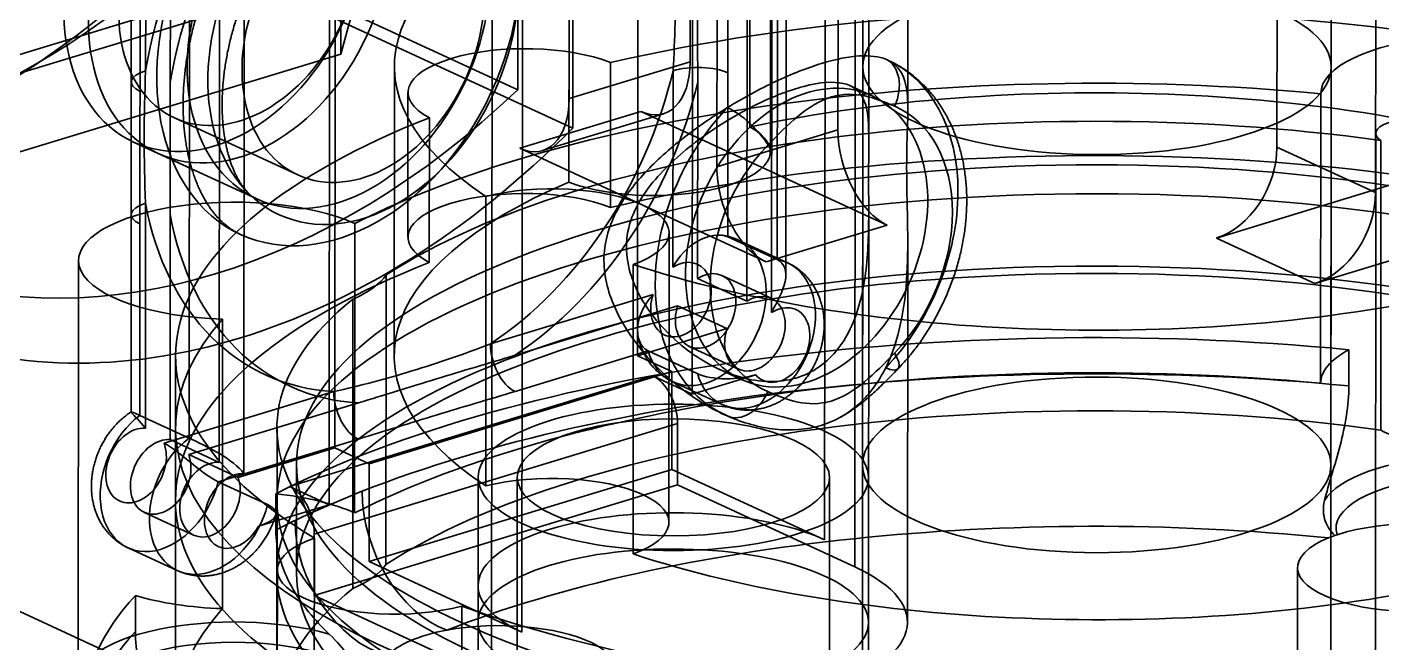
# Model space of a CAD drawing. Header units: millimetres. Extents: x 13 to 1054, y -1204 to 736.
# Drawn here: x 553.2 to 640, y -69 to -29.6 of the extents above; entities that cross this region are included whole.
import ezdxf

# ---------------------------------------------------------------- set-up
doc = ezdxf.new("R2010")
doc.units = ezdxf.units.MM
doc.layers.add('1', color=7, linetype='Continuous', true_color=0xffffff)

msp = doc.modelspace()

# ---------------------------------------------------------------- linework, layer by layer
at = {"layer": '1', "color": 250, "linetype": 'Continuous', "lineweight": 35}
for p, q in [((606.893, 197.365), (606.691, -80.751)), ((636.691, -80.773), (636.893, 197.343))]:
    msp.add_line(p, q, dxfattribs=at)
at = {"layer": '1', "color": 151, "linetype": 'Continuous', "lineweight": 35}
for p, q in [((716.627, 17.412), (415.712, -74.234)), ((633.615, -6.661), (544.427, -33.824)), ((634.444, -104.67), (509.451, -47.018))]:
    msp.add_line(p, q, dxfattribs=at)
at = {"layer": '1', "color": 63, "linetype": 'Continuous', "lineweight": 35}
for p, q in [((588.17, -3.572), (588.147, -36.019)), ((584.631, -33.564), (584.652, -5.752)), ((564.115, -24.101), (584.631, -33.564)), ((562.896, -24.372), (588.147, -36.019)), ((560.017, -36.914), (561.595, -37.642))]:
    msp.add_line(p, q, dxfattribs=at)
at = {"layer": '1', "color": 23, "linetype": 'Continuous', "lineweight": 35}
for p, q in [((606.262, -6.173), (606.22, -64.114)), ((595.808, -53.051), (595.841, -8.322)), ((604.321, -9.082), (604.283, -62.387)), ((599.328, -9.858), (599.301, -47.109)), ((607.109, -36.846), (607.129, -9.725)), ((609.61, -34.879), (609.629, -9.727)), ((592.293, -50.596), (592.322, -10.502)), ((600.879, -47.837), (600.906, -10.586)), ((601.266, -11.347), (601.242, -44.439)), ((601.802, -45.404), (601.827, -11.567)), ((582.995, -13.259), (582.953, -71.2)), ((572.574, -15.408), (572.542, -60.137)), ((584.932, -14.987), (584.894, -68.292)), ((572.933, -16.407), (572.904, -56.501)), ((560.796, -32.347), (560.807, -17.937)), ((562.374, -33.075), (562.385, -18.665)), ((559.884, -20.424), (559.874, -33.073)), ((565.514, -57.427), (565.541, -20.121)), ((560.444, -21.398), (560.435, -33.665)), ((567.119, -20.848), (567.092, -58.155)), ((563.577, -55.875), (563.601, -22.854)), ((608.365, -31.682), (608.3, -31.652)), ((594.576, -32.342), (594.567, -44.925)), ((598.085, -42.983), (598.093, -32.48)), ((596.154, -33.07), (596.145, -45.653)), ((607.318, -33.953), (605.914, -33.305)), ((562.642, -35.372), (570.534, -39.011)), ((561.595, -37.642), (567.908, -40.553)), ((559.868, -41.559), (559.859, -54.208)), ((560.78, -55.243), (560.79, -40.833)), ((562.358, -55.971), (562.368, -41.561)), ((607.086, -67.666), (607.106, -41.382)), ((560.429, -42.151), (560.42, -54.419)), ((598.085, -42.983), (601.242, -44.439)), ((601.911, -44.644), (598.755, -43.188)), ((609.586, -67.668), (609.604, -43.355)), ((596.145, -45.653), (599.301, -47.109)), ((600.864, -46.914), (597.708, -45.459)), ((593.29, -46.666), (582.881, -49.836)), ((594.868, -47.394), (584.46, -50.564)), ((594.868, -47.394), (598.024, -48.85)), ((598.024, -48.85), (592.293, -50.596)), ((584.458, -52.882), (592.973, -50.288)), ((592.973, -50.288), (596.129, -51.744)), ((595.614, -49.999), (598.77, -51.455)), ((594.502, -51.615), (592.293, -50.596)), ((593.283, -51.886), (570.016, -58.972)), ((575.113, -57.52), (594.502, -51.615)), ((593.283, -51.886), (595.808, -53.051)), ((594.502, -51.615), (594.498, -57.874)), ((599.873, -51.813), (595.808, -53.051)), ((597.537, -51.466), (598.941, -52.114)), ((572.846, -52.892), (561.977, -56.203)), ((594.567, -52.269), (597.723, -53.725)), ((574.424, -53.62), (563.555, -56.931)), ((560.42, -54.419), (563.577, -55.875)), ((597.83, -54.354), (597.894, -54.384)), ((571.593, -62.017), (594.86, -54.931)), ((594.86, -54.931), (594.857, -58.873)), ((562.358, -55.971), (565.514, -57.427)), ((565.447, -58.672), (574.423, -55.938)), ((563.555, -56.931), (566.711, -58.387)), ((572.904, -56.501), (566.711, -58.387)), ((572.904, -56.501), (575.113, -57.52)), ((575.113, -57.52), (575.109, -63.779)), ((594.498, -57.874), (575.109, -63.779)), ((604.283, -62.387), (594.498, -57.874)), ((565.447, -58.672), (568.603, -60.128)), ((572.542, -60.137), (570.016, -58.972)), ((594.857, -58.873), (571.59, -65.959)), ((606.22, -64.114), (594.857, -58.873)), ((560.714, -60.628), (563.87, -62.084)), ((572.542, -60.137), (568.016, -61.515)), ((571.593, -62.017), (571.59, -65.959)), ((559.667, -62.898), (562.823, -64.354)), ((575.109, -63.779), (584.894, -68.292)), ((582.088, -65.331), (582.086, -67.648)), ((571.59, -65.959), (582.953, -71.2))]:
    msp.add_line(p, q, dxfattribs=at)
at = {"layer": '1', "color": 8, "linetype": 'Continuous', "lineweight": 35}
for p, q in [((573.289, -31.283), (573.299, -17.377)), ((576.251, -20.471), (573.289, -31.283)), ((573.289, -31.283), (550.799, -38.13))]:
    msp.add_line(p, q, dxfattribs=at)
at = {"layer": '1', "color": 252, "linetype": 'Continuous', "lineweight": 35}
for p, q in [((595.677, -17.862), (595.667, -31.768)), ((599.496, -35.947), (599.509, -17.406)), ((600.805, -37.536), (600.818, -18.995)), ((587.922, -20.224), (587.911, -34.13)), ((587.917, -20.936), (587.903, -39.477)), ((605.146, -22.23), (605.136, -36.136)), ((633.263, -23.336), (633.253, -37.241)), ((597.391, -24.592), (597.381, -38.498)), ((639.576, -26.247), (639.566, -40.153)), ((576.726, -32.059), (576.713, -50.6)), ((595.667, -31.768), (587.911, -34.13)), ((590.563, -41.096), (590.57, -31.825)), ((606.726, -32.081), (606.707, -57.575)), ((636.707, -57.597), (636.726, -32.103)), ((577.598, -33.739), (577.592, -43.01)), ((636.058, -33.82), (636.044, -52.362)), ((578.965, -35.36), (578.958, -44.63)), ((584.752, -37.31), (592.507, -34.948)), ((586.212, -37.457), (593.967, -35.095)), ((608.289, -42.227), (592.507, -34.948)), ((597.381, -38.498), (605.136, -36.136)), ((639.594, -36.358), (639.567, -73.44)), ((584.752, -37.31), (592.643, -40.949)), ((648.76, -37.153), (629.372, -43.058)), ((633.253, -37.241), (639.566, -40.153)), ((639.913, -36.817), (639.9, -55.358)), ((582.579, -58.938), (582.593, -40.397)), ((592.643, -40.949), (600.534, -44.589)), ((574.182, -60.665), (574.196, -42.124)), ((608.289, -42.227), (600.534, -44.589)), ((594.313, -61.267), (594.326, -42.726)), ((635.684, -45.969), (629.372, -43.058)), ((635.684, -45.969), (645.399, -43.011)), ((556.498, -44.505), (556.478, -71.39)), ((592.029, -44.749), (592.015, -63.29)), ((576.188, -63.966), (576.201, -45.425)), ((574.071, -46.965), (574.058, -65.506)), ((565.726, -48.25), (565.713, -66.791)), ((637.858, -52.532), (637.86, -50.215)), ((562.713, -50.59), (562.706, -59.861)), ((562.709, -55.225), (562.696, -73.766)), ((569.209, -55.23), (569.196, -73.771)), ((570.457, -57.549), (570.452, -64.501)), ((569.133, -59.44), (569.131, -61.757)), ((569.206, -59.865), (569.202, -64.501)), ((571.594, -71.548), (571.601, -62.278)), ((634.573, -64.166), (634.567, -72.509)), ((569.23, -64.327), (569.224, -73.598)), ((560.135, -68.264), (560.137, -65.947)), ((581.047, -66.635), (581.041, -75.905))]:
    msp.add_line(p, q, dxfattribs=at)
at = {"layer": '1', "color": 27, "linetype": 'Continuous', "lineweight": 35}
for p, q in [((582.093, -58.378), (582.076, -81.554)), ((584.593, -58.379), (584.576, -81.556)), ((604.576, -81.57), (604.593, -58.394)), ((607.076, -81.572), (607.093, -58.396))]:
    msp.add_line(p, q, dxfattribs=at)
at = {"layer": '1', "color": 63, "linetype": 'Continuous', "lineweight": 35}
for centre, major_axis in [((565.253, -25.563), (5.235, 11.351)), ((566.831, -26.291), (-5.235, -11.351))]:
    msp.add_ellipse(centre, major_axis=major_axis, ratio=0.718822, dxfattribs=at)
at = {"layer": '1', "color": 23, "linetype": 'Continuous', "lineweight": 35}
for centre, major_axis, ratio in [((566.831, -26.291), (-5.235, -11.351), 0.718822), ((573.144, -29.203), (-6.283, -13.621), 0.718822), ((566.831, -26.291), (-4.188, -9.081), 0.718822), ((573.144, -29.203), (5.235, 11.351), 0.718822), ((574.722, -29.931), (-5.368, -11.639), 0.718822), ((574.722, -29.931), (4.188, 9.081), 0.718822), ((603.129, -43.033), (-4.188, -9.081), 0.718822), ((594.586, -67.657), (-12.5, 0.009), 0.374927)]:
    msp.add_ellipse(centre, major_axis=major_axis, ratio=ratio, dxfattribs=at)
for centre, major_axis, ratio, start_param, end_param in [((577.878, -31.386), (9.424, 20.431), 0.718822, 0.837363, 1.935577), ((579.456, -32.114), (9.424, 20.431), 0.718822, 0.837363, 1.935577), ((596.154, -33.07), (-2.5, 0.002), 0.374927, 3.825068, 5.395865), ((603.129, -43.033), (-5.235, -11.351), 0.718822, 1.120068, 3.160767), ((607.192, -33.897), (0.986, 2.297), 0.695067, 4.693848, 6.264644), ((562.374, -33.075), (-2.5, 0.002), 0.374927, 5.395865, 6.966661), ((577.878, -31.386), (9.424, 20.431), 0.718822, 4.002874, 4.98812), ((579.456, -32.114), (9.424, 20.431), 0.718822, 4.002874, 4.98812), ((603.129, -43.033), (-5.235, -11.351), 0.718822, 4.26166, 6.30236), ((599.079, -36.368), (1.8, -1.735), 0.302842, 0.854496, 2.425292), ((604.708, -43.761), (4.188, 9.081), 0.718822, 4.26166, 6.30236), ((604.708, -43.761), (4.188, 9.081), 0.718822, 1.120068, 3.160767), ((562.368, -41.561), (2.5, -0.002), 0.374927, 2.254272, 3.825068), ((577.878, -31.386), (9.424, 20.431), 0.718822, 2.345258, 3.419553), ((579.456, -32.114), (9.424, 20.431), 0.718822, 2.345258, 3.419553), ((596.661, -47.729), (2.094, 4.54), 0.718822, 2.455563, 6.477547), ((595.083, -47.001), (-1.047, -2.27), 0.718822, 4.892116, 10.264648), ((596.661, -47.729), (-1.047, -2.27), 0.718822, 4.892116, 10.264648), ((599.817, -49.185), (-2.094, -4.54), 0.718822, 5.597155, 9.619139), ((599.817, -49.185), (-1.047, -2.27), 0.718822, 4.892116, 10.264648), ((601.395, -49.913), (1.047, 2.27), 0.718822, 2.809045, 7.123056), ((584.46, -50.564), (0.728, -2.392), 0.585427, 4.231622, 5.802418), ((607.18, -49.699), (1.8, -1.735), 0.302842, 5.566885, 7.137681), ((593.281, -54.204), (0.728, -2.392), 0.585427, 1.090029, 2.660826), ((574.424, -53.62), (-0.728, 2.392), 0.585427, 1.090029, 2.660826), ((599.067, -52.17), (0.986, 2.297), 0.695067, 3.123052, 4.693848), ((561.761, -58.358), (2.094, 4.54), 0.718822, 0.923422, 4.966864), ((560.183, -57.63), (-1.047, -2.27), 0.718822, 3.399102, 8.813497), ((561.761, -58.358), (-1.047, -2.27), 0.718822, 3.399102, 8.813497), ((564.917, -59.814), (-2.094, -4.54), 0.718822, 4.065014, 8.108457), ((564.917, -59.814), (-1.047, -2.27), 0.718822, 3.399102, 8.813497), ((566.495, -60.542), (1.047, 2.27), 0.718822, 0.25751, 4.613382), ((570.015, -61.29), (-0.728, 2.392), 0.585427, 4.231622, 5.802418), ((594.588, -65.34), (12.5, -0.009), 0.374927, 0.683476, 3.825068), ((594.586, -67.657), (-15, 0.011), 0.374927, 0.683476, 3.825068)]:
    msp.add_ellipse(centre, major_axis=major_axis, ratio=ratio, start_param=start_param, end_param=end_param, dxfattribs=at)
at = {"layer": '1', "color": 252, "linetype": 'Continuous', "lineweight": 35}
for centre, major_axis, ratio, start_param, end_param in [((621.726, -32.092), (-45, 0.033), 0.374927, 5.562725, 6.799801), ((621.713, -50.633), (-59, 0.043), 0.374927, 3.886257, 5.268714), ((646.058, -33.833), (-10, 0.007), 0.374927, 2.338852, 6.281739), ((585.098, -33.745), (-7.5, 0.005), 0.374927, 3.894953, 6.896777), ((621.709, -55.268), (-59, 0.043), 0.374927, 4.467005, 5.648859), ((592.511, -30.312), (1.457, -4.783), 0.585427, 5.802418, 7.373215), ((621.713, -50.633), (-45, 0.033), 0.374927, 3.991929, 5.229005), ((621.709, -55.268), (-52.5, 0.038), 0.374927, 4.35856, 5.761451), ((584.755, -32.674), (-1.457, 4.783), 0.585427, 2.660826, 4.231622), ((621.713, -50.633), (-59, 0.043), 0.374927, 5.523015, 6.83951), ((621.706, -59.903), (-59, 0.043), 0.374927, 3.886257, 5.268714), ((642.094, -36.36), (-2.5, 0.002), 0.374927, 1.628349, 6.794751), ((593.305, -37.53), (-7.5, 0.005), 0.374927, 0.766906, 3.741638), ((608.293, -37.592), (1.457, -4.783), 0.585427, 4.231622, 5.802418), ((629.375, -38.422), (2.094, 4.54), 0.718822, 3.711214, 5.28201), ((600.537, -39.954), (-1.457, 4.783), 0.585427, 1.090029, 2.660826), ((621.713, -50.633), (-45, 0.033), 0.374927, 5.562725, 6.799801), ((585.092, -43.015), (-7.5, 0.005), 0.374927, 3.894953, 6.896777), ((586.826, -42.721), (-7.5, 0.005), 0.374927, 3.825068, 5.312435), ((566.498, -44.512), (-10, 0.007), 0.374927, 3.834125, 7.777012), ((635.688, -41.334), (-2.094, -4.54), 0.718822, 0.569621, 2.140417), ((586.826, -42.721), (-7.5, 0.005), 0.374927, 2.337702, 3.825068), ((621.706, -59.903), (-59, 0.043), 0.374927, 5.523015, 6.83951), ((621.726, -32.092), (-45, 0.033), 0.374927, 0.850336, 2.087412), ((566.498, -44.512), (-10, 0.007), 0.374927, 2.430314, 2.897638), ((621.709, -55.268), (-52.5, 0.038), 0.374927, 5.849686, 7.256725), ((621.696, -73.809), (65, -0.047), 0.374927, 1.319749, 2.51293), ((621.709, -55.268), (-59, 0.043), 0.374927, 5.962279, 7.144132), ((621.696, -73.809), (-59, 0.043), 0.374927, 4.467005, 5.648859), ((621.694, -76.127), (-65, 0.047), 0.374927, 4.461341, 5.521548), ((646.044, -52.374), (-10, 0.007), 0.374927, 5.67128, 6.281739), ((621.696, -73.809), (-52.5, 0.038), 0.374927, 4.35856, 5.761451), ((642.08, -54.901), (2.5, -0.002), 0.374927, 3.653158, 4.769941), ((646.038, -60.718), (-10, 0.007), 0.374927, 2.565358, 6.055233), ((586.813, -61.262), (-7.5, 0.005), 0.374927, 2.337702, 5.312435), ((646.037, -61.645), (9, -0.007), 0.374927, 5.271524, 9.550344), ((566.484, -63.053), (-10, 0.007), 0.374927, 3.834125, 4.444584), ((580.092, -61.219), (-2.739, 6.982), 0.670915, 1.040707, 2.611503), ((621.689, -83.08), (57.5, -0.042), 0.374927, 1.309559, 2.379955), ((621.694, -76.127), (-65, 0.047), 0.374927, 5.622905, 5.654523), ((576.289, -62.871), (3.256, -6.756), 0.732206, 4.129441, 5.700237), ((642.073, -64.171), (7.5, -0.005), 0.374927, 2.397922, 8.577848), ((576.73, -64.332), (-7.5, 0.005), 0.374927, 5.465749, 8.467573), ((621.713, -50.633), (-45, 0.033), 0.374927, 0.850336, 2.087412), ((566.484, -63.053), (-10, 0.007), 0.374927, 2.430314, 2.897638), ((621.696, -73.809), (-52.5, 0.038), 0.374927, 5.849686, 7.256725), ((621.696, -73.809), (65, -0.047), 0.374927, 2.815022, 4.008203), ((621.696, -73.809), (-59, 0.043), 0.374927, 5.962279, 7.144132), ((566.484, -63.053), (-10, 0.007), 0.374927, 0.883368, 1.493827), ((621.713, -50.633), (-59, 0.043), 0.374927, 0.810626, 2.127121), ((566.478, -71.397), (-10, 0.007), 0.374927, 4.060631, 7.550506), ((583.421, -70.693), (7.5, -0.005), 0.374927, 2.829498, 8.314955), ((621.709, -55.268), (-52.5, 0.038), 0.374927, 1.061774, 2.468813), ((621.694, -76.127), (-65, 0.047), 0.374927, 5.956615, 7.149796), ((583.421, -70.693), (7.5, -0.005), 0.374927, 2.03177, 2.829498), ((566.478, -72.324), (9, -0.007), 0.374927, 0.483612, 4.547114)]:
    msp.add_ellipse(centre, major_axis=major_axis, ratio=ratio, start_param=start_param, end_param=end_param, dxfattribs=at)
at = {"layer": '1', "color": 63, "linetype": 'Continuous', "lineweight": 35}
for centre, major_axis, start_param, end_param in [((544.757, 12.628), (-21.924, -47.532), 0.071696, 1.067546), ((541.599, 12.395), (-22.687, -49.187), 0.037117, 1.102125), ((565.274, 3.165), (21.924, 47.532), 3.213288, 4.209139), ((566.85, 0.748), (-22.687, -49.187), 0.037117, 1.102125)]:
    msp.add_ellipse(centre, major_axis=major_axis, ratio=0.718822, start_param=start_param, end_param=end_param, dxfattribs=at)
at = {"layer": '1', "color": 252, "linetype": 'Continuous', "lineweight": 35}
for centre, major_axis in [((621.726, -32.092), (15, -0.011)), ((621.707, -57.586), (-51.25, 0.037)), ((621.706, -59.903), (52.5, -0.038)), ((621.702, -64.539), (52.5, -0.038)), ((621.702, -64.539), (51.25, -0.037)), ((621.707, -57.586), (15, -0.011))]:
    msp.add_ellipse(centre, major_axis=major_axis, ratio=0.374927, dxfattribs=at)
at = {"layer": '1', "color": 27, "linetype": 'Continuous', "lineweight": 35}
for major_axis in [(12.5, -0.009), (-10, 0.007)]:
    msp.add_ellipse((594.593, -58.387), major_axis=major_axis, ratio=0.374927, dxfattribs=at)
at = {"layer": '1', "color": 23, "linetype": 'Continuous', "lineweight": 35}
for points, knots in [([(566.861, -42.824), (566.79, -42.791), (566.637, -42.715), (566.412, -42.585), (566.185, -42.434), (565.969, -42.271), (565.765, -42.097), (565.571, -41.913), (565.387, -41.718), (565.21, -41.513), (565.04, -41.296), (564.877, -41.068), (564.72, -40.829), (564.57, -40.577), (564.426, -40.313), (564.288, -40.038), (564.157, -39.749), (564.032, -39.449), (563.915, -39.136), (563.806, -38.812), (563.704, -38.476), (563.611, -38.128), (563.526, -37.768), (563.449, -37.398), (563.383, -37.017), (563.325, -36.625), (563.278, -36.224), (563.24, -35.813), (563.213, -35.393), (563.197, -34.965), (563.192, -34.528), (563.198, -34.085), (563.215, -33.634), (563.243, -33.178), (563.283, -32.715), (563.335, -32.248), (563.398, -31.776), (563.474, -31.3), (563.561, -30.822), (563.66, -30.34), (563.771, -29.857), (563.893, -29.373), (564.027, -28.888), (564.173, -28.404), (564.33, -27.92), (564.499, -27.437), (564.678, -26.957), (564.869, -26.48), (565.07, -26.006), (565.281, -25.536), (565.503, -25.071), (565.734, -24.611), (565.975, -24.157), (566.225, -23.709), (566.484, -23.269), (566.751, -22.836), (567.026, -22.412), (567.309, -21.997), (567.599, -21.59), (567.896, -21.194), (568.198, -20.808), (568.507, -20.432), (568.82, -20.068), (569.139, -19.715), (569.461, -19.374), (569.787, -19.045), (570.116, -18.729), (570.448, -18.426), (570.782, -18.135), (571.116, -17.859), (571.452, -17.595), (571.788, -17.346), (572.124, -17.11), (572.459, -16.888), (572.792, -16.68), (573.124, -16.486), (573.453, -16.307), (573.779, -16.141), (574.101, -15.989), (574.419, -15.85), (574.733, -15.725), (575.042, -15.614), (575.346, -15.516), (575.645, -15.431), (575.937, -15.358), (576.224, -15.298), (576.504, -15.251), (576.779, -15.215), (577.048, -15.19), (577.31, -15.178), (577.567, -15.177), (577.82, -15.187), (578.068, -15.208), (578.312, -15.242), (578.554, -15.288), (578.795, -15.348), (579.036, -15.423), (579.246, -15.502), (579.376, -15.558), (579.426, -15.582)], [0, 0, 0, 0, 0.013067, 0.028024, 0.042553, 0.056432, 0.069625, 0.082199, 0.094246, 0.105855, 0.117103, 0.128051, 0.138753, 0.14925, 0.159577, 0.169763, 0.179832, 0.189805, 0.199699, 0.209529, 0.219307, 0.229043, 0.238748, 0.248427, 0.258089, 0.267739, 0.277381, 0.287019, 0.296657, 0.306296, 0.315939, 0.325588, 0.335244, 0.344908, 0.354581, 0.364264, 0.373957, 0.38366, 0.393373, 0.403095, 0.412827, 0.422567, 0.432316, 0.442071, 0.451833, 0.4616, 0.471371, 0.481146, 0.490924, 0.500703, 0.510482, 0.52026, 0.530036, 0.539808, 0.549576, 0.559339, 0.569095, 0.578844, 0.588585, 0.598317, 0.608039, 0.617751, 0.627453, 0.637143, 0.646822, 0.65649, 0.666147, 0.675793, 0.68543, 0.695058, 0.704678, 0.714292, 0.723903, 0.733513, 0.743124, 0.75274, 0.762365, 0.772003, 0.781662, 0.791347, 0.801067, 0.81083, 0.820649, 0.830534, 0.840501, 0.850565, 0.860748, 0.87107, 0.88156, 0.892248, 0.903172, 0.914374, 0.925908, 0.937834, 0.95022, 0.963142, 0.976665, 0.990814, 1, 1, 1, 1]), ([(567.315, -40.118), (567.285, -40.087), (567.222, -40.018), (567.121, -39.9), (567.016, -39.763), (566.912, -39.614), (566.809, -39.453), (566.708, -39.278), (566.608, -39.09), (566.511, -38.889), (566.416, -38.674), (566.325, -38.446), (566.238, -38.204), (566.156, -37.949), (566.078, -37.681), (566.006, -37.4), (565.941, -37.106), (565.882, -36.799), (565.83, -36.481), (565.785, -36.151), (565.749, -35.809), (565.722, -35.457), (565.703, -35.094), (565.693, -34.722), (565.693, -34.34), (565.703, -33.95), (565.723, -33.552), (565.754, -33.146), (565.795, -32.734), (565.847, -32.316), (565.91, -31.893), (565.984, -31.465), (566.068, -31.033), (566.164, -30.598), (566.271, -30.161), (566.389, -29.722), (566.518, -29.282), (566.658, -28.842), (566.809, -28.403), (566.97, -27.964), (567.141, -27.528), (567.322, -27.095), (567.514, -26.666), (567.714, -26.24), (567.924, -25.82), (568.143, -25.405), (568.369, -24.996), (568.604, -24.594), (568.847, -24.2), (569.096, -23.814), (569.353, -23.437), (569.615, -23.07), (569.882, -22.712), (570.155, -22.364), (570.432, -22.027), (570.713, -21.702), (570.997, -21.388), (571.283, -21.086), (571.572, -20.797), (571.861, -20.52), (572.152, -20.256), (572.442, -20.006), (572.731, -19.768), (573.02, -19.545), (573.306, -19.334), (573.589, -19.137), (573.869, -18.954), (574.145, -18.784), (574.417, -18.628), (574.683, -18.485), (574.943, -18.355), (575.197, -18.237), (575.443, -18.133), (575.683, -18.04), (575.914, -17.959), (576.137, -17.889), (576.351, -17.831), (576.556, -17.782), (576.751, -17.744), (576.937, -17.715), (577.113, -17.694), (577.28, -17.681), (577.436, -17.677), (577.563, -17.678), (577.635, -17.682), (577.662, -17.684)], [0, 0, 0, 0, 0.013769, 0.028844, 0.043221, 0.057038, 0.070415, 0.083438, 0.096175, 0.108679, 0.120993, 0.133151, 0.145184, 0.157116, 0.168967, 0.180755, 0.192494, 0.204197, 0.215876, 0.227538, 0.239193, 0.250845, 0.2625, 0.27416, 0.285831, 0.297515, 0.309215, 0.320931, 0.332666, 0.344419, 0.356192, 0.367984, 0.379794, 0.391622, 0.403467, 0.415327, 0.427201, 0.439089, 0.450987, 0.462894, 0.474809, 0.486728, 0.498652, 0.510576, 0.5225, 0.534419, 0.546334, 0.558241, 0.570138, 0.582025, 0.593898, 0.605757, 0.6176, 0.629425, 0.641233, 0.653021, 0.66479, 0.676539, 0.688267, 0.699977, 0.711668, 0.723343, 0.735002, 0.746649, 0.758287, 0.769921, 0.781554, 0.793191, 0.804839, 0.816506, 0.828201, 0.839934, 0.851719, 0.86357, 0.875504, 0.88754, 0.899702, 0.912016, 0.924514, 0.937233, 0.950218, 0.963523, 0.977218, 0.991387, 1, 1, 1, 1]), ([(594.584, -20.257), (594.702, -22.233), (594.746, -24.216), (594.744, -28.25), (594.696, -30.294), (594.576, -32.342)], [0, 0, 0, 0, 0.5, 0.5, 1, 1, 1, 1]), ([(598.093, -32.48), (598.094, -30.465), (598.066, -28.438), (598.069, -24.409), (598.1, -22.409), (598.102, -20.395)], [0, 0, 0, 0, 0.5, 0.5, 1, 1, 1, 1]), ([(596.154, -33.07), (596.155, -31.056), (596.127, -29.029), (596.13, -25.001), (596.161, -23), (596.163, -20.985)], [0, 0, 0, 0, 0.5, 0.5, 1, 1, 1, 1]), ([(608.207, -31.612), (607.775, -31.436), (607.209, -31.358), (605.831, -31.44), (605, -31.603), (603.18, -32.157), (602.166, -32.555), (600.122, -33.515), (599.072, -34.083), (598.066, -34.701)], [0, 0, 0, 0, 0.25, 0.25, 0.5, 0.5, 0.75, 0.75, 1, 1, 1, 1]), ([(608.193, -51.365), (608.622, -50.503), (608.936, -49.539), (609.368, -47.532), (609.492, -46.477), (609.615, -44.26), (609.611, -43.131), (609.569, -40.802), (609.535, -39.619), (609.537, -37.473), (609.573, -36.523), (609.617, -34.953), (609.621, -34.301), (609.439, -32.674), (609.057, -31.959), (608.207, -31.612)], [0, 0, 0, 0, 0.125, 0.125, 0.25, 0.25, 0.375, 0.375, 0.5, 0.5, 0.625, 0.625, 0.75, 0.75, 1, 1, 1, 1]), ([(608.98, -51.434), (609.04, -51.372), (609.205, -51.197), (609.471, -50.902), (609.774, -50.545), (610.067, -50.177), (610.349, -49.798), (610.621, -49.41), (610.882, -49.013), (611.132, -48.607), (611.37, -48.193), (611.596, -47.772), (611.81, -47.344), (612.012, -46.909), (612.201, -46.47), (612.376, -46.025), (612.539, -45.575), (612.688, -45.122), (612.823, -44.666), (612.944, -44.207), (613.051, -43.746), (613.143, -43.283), (613.221, -42.82), (613.285, -42.357), (613.333, -41.894), (613.366, -41.433), (613.384, -40.973), (613.387, -40.516), (613.374, -40.062), (613.346, -39.612), (613.302, -39.166), (613.243, -38.726), (613.169, -38.292), (613.079, -37.865), (612.974, -37.446), (612.853, -37.034), (612.718, -36.632), (612.568, -36.239), (612.403, -35.857), (612.224, -35.486), (612.031, -35.126), (611.825, -34.779), (611.606, -34.444), (611.374, -34.123), (611.129, -33.815), (610.873, -33.522), (610.606, -33.243), (610.328, -32.979), (610.04, -32.731), (609.742, -32.498), (609.435, -32.28), (609.119, -32.079), (608.794, -31.894), (608.54, -31.765), (608.395, -31.696), (608.362, -31.681)], [0, 0, 0, 0, 0.010861, 0.030436, 0.050004, 0.069568, 0.08913, 0.108687, 0.128241, 0.147792, 0.167341, 0.186889, 0.206436, 0.225985, 0.245535, 0.265089, 0.284647, 0.30421, 0.323781, 0.343358, 0.362945, 0.38254, 0.402144, 0.421758, 0.44138, 0.46101, 0.480647, 0.500287, 0.519926, 0.539562, 0.55919, 0.578804, 0.598397, 0.617963, 0.637494, 0.656983, 0.67642, 0.695797, 0.715107, 0.734342, 0.753495, 0.77256, 0.791534, 0.810413, 0.829197, 0.847887, 0.866485, 0.884996, 0.903426, 0.921783, 0.940075, 0.958312, 0.976506, 0.994668, 1, 1, 1, 1]), ([(559.876, -33.073), (559.876, -33.498), (559.874, -34.634), (559.864, -36.452), (559.864, -38.527), (559.87, -40.222), (559.87, -41.229), (559.87, -41.56)], [0, 0, 0, 0, 0.15046, 0.401952, 0.643883, 0.882736, 1, 1, 1, 1]), ([(560.435, -33.665), (560.434, -35.08), (560.426, -36.491), (560.424, -39.319), (560.43, -40.737), (560.429, -42.151)], [0, 0, 0, 0, 0.5, 0.5, 1, 1, 1, 1]), ([(607.098, -39.447), (607.094, -38.103), (607.125, -36.973), (607.076, -35.23), (606.985, -34.586), (606.485, -33.611), (606.084, -33.293), (604.836, -33.017), (603.979, -33.076), (601.923, -33.614), (600.724, -34.094), (598.312, -35.338), (597.106, -36.094), (594.922, -37.754), (593.924, -38.667), (592.343, -40.69), (591.744, -41.837), (591.483, -44.399), (591.86, -45.723), (593.18, -48.06), (594.087, -49.083), (596.143, -50.779), (597.283, -51.439), (599.673, -52.243), (600.916, -52.363), (603.139, -51.899), (604.118, -51.316), (605.616, -49.646), (606.141, -48.574), (606.825, -46.218), (606.991, -44.919), (607.127, -42.226), (607.102, -40.791), (607.098, -39.447)], [0, 0, 0, 0, 0.0625, 0.0625, 0.125, 0.125, 0.1875, 0.1875, 0.25, 0.25, 0.3125, 0.3125, 0.375, 0.375, 0.4375, 0.4375, 0.5, 0.5, 0.5625, 0.5625, 0.625, 0.625, 0.6875, 0.6875, 0.75, 0.75, 0.8125, 0.8125, 0.875, 0.875, 0.9375, 0.9375, 1, 1, 1, 1]), ([(608.77, -34.625), (608.146, -34.357), (607.518, -34.101), (606.176, -33.818), (605.457, -33.802), (603.986, -34.248), (603.265, -34.7), (601.914, -35.805), (601.283, -36.446), (600.657, -37.095)], [0, 0, 0, 0, 0.25, 0.25, 0.5, 0.5, 0.75, 0.75, 1, 1, 1, 1]), ([(598.066, -34.701), (597.079, -35.307), (596.117, -35.97), (594.344, -37.356), (593.514, -38.093), (592.035, -39.677), (591.395, -40.508), (590.436, -42.379), (590.145, -43.401), (590.15, -45.575), (590.446, -46.666), (591.399, -48.698), (592.044, -49.642), (593.518, -51.356), (594.337, -52.117), (596.111, -53.453), (597.071, -54.025), (598.051, -54.454)], [0, 0, 0, 0, 0.125, 0.125, 0.25, 0.25, 0.375, 0.375, 0.5, 0.5, 0.625, 0.625, 0.75, 0.75, 0.875, 0.875, 1, 1, 1, 1]), ([(594.567, -44.925), (594.932, -44.241), (595.486, -43.64), (596.818, -42.881), (597.587, -42.754), (598.085, -42.983)], [0, 0, 0, 0, 0.5, 0.5, 1, 1, 1, 1]), ([(598.755, -43.188), (598.679, -43.154), (598.523, -43.088), (598.28, -43.004), (598.028, -42.936), (597.849, -42.9), (597.755, -42.885), (597.747, -42.884)], [0, 0, 0, 0, 0.235687, 0.483035, 0.730064, 0.977081, 1, 1, 1, 1]), ([(597.724, -53.725), (597.783, -53.753), (597.923, -53.813), (598.148, -53.894), (598.399, -53.965), (598.654, -54.02), (598.913, -54.056), (599.174, -54.076), (599.437, -54.078), (599.701, -54.063), (599.965, -54.03), (600.229, -53.98), (600.491, -53.913), (600.751, -53.828), (601.008, -53.727), (601.261, -53.608), (601.51, -53.474), (601.753, -53.322), (601.99, -53.156), (602.219, -52.974), (602.44, -52.778), (602.651, -52.568), (602.852, -52.345), (603.043, -52.111), (603.221, -51.865), (603.387, -51.61), (603.541, -51.345), (603.68, -51.073), (603.806, -50.793), (603.918, -50.507), (604.014, -50.216), (604.095, -49.92), (604.161, -49.62), (604.21, -49.318), (604.242, -49.014), (604.258, -48.711), (604.256, -48.408), (604.236, -48.107), (604.199, -47.81), (604.145, -47.518), (604.073, -47.233), (603.983, -46.956), (603.878, -46.688), (603.756, -46.43), (603.619, -46.184), (603.467, -45.95), (603.301, -45.729), (603.123, -45.523), (602.932, -45.33), (602.73, -45.153), (602.518, -44.992), (602.297, -44.846), (602.094, -44.732), (601.964, -44.668), (601.912, -44.645)], [0, 0, 0, 0, 0.013566, 0.031752, 0.049911, 0.068064, 0.086234, 0.104445, 0.122719, 0.141078, 0.159543, 0.178134, 0.196869, 0.21576, 0.234817, 0.254044, 0.27344, 0.292996, 0.312698, 0.33253, 0.352469, 0.372495, 0.392588, 0.412729, 0.432907, 0.453111, 0.473336, 0.493583, 0.513855, 0.534156, 0.554489, 0.574858, 0.595264, 0.615708, 0.636181, 0.65667, 0.677158, 0.69762, 0.718029, 0.738354, 0.758567, 0.778638, 0.798546, 0.818275, 0.837816, 0.857166, 0.876329, 0.895313, 0.914132, 0.932801, 0.951337, 0.969759, 0.988087, 1, 1, 1, 1]), ([(600.879, -47.837), (601.245, -47.153), (601.617, -46.468), (601.885, -45.218), (601.739, -44.669), (601.242, -44.439)], [0, 0, 0, 0, 0.5, 0.5, 1, 1, 1, 1]), ([(593.29, -46.666), (592.775, -47.236), (592.404, -47.953), (592.227, -49.369), (592.461, -50.052), (592.973, -50.288)], [0, 0, 0, 0, 0.5, 0.5, 1, 1, 1, 1]), ([(592.344, -49.429), (592.363, -49.514), (592.409, -49.693), (592.495, -49.96), (592.601, -50.228), (592.723, -50.485), (592.86, -50.732), (593.012, -50.965), (593.178, -51.186), (593.357, -51.393), (593.547, -51.585), (593.749, -51.762), (593.961, -51.923), (594.183, -52.068), (594.385, -52.182), (594.515, -52.245), (594.566, -52.269)], [0, 0, 0, 0, 0.069429, 0.146847, 0.223634, 0.299729, 0.375097, 0.449729, 0.523641, 0.596866, 0.669453, 0.74146, 0.812955, 0.884011, 0.954706, 1, 1, 1, 1]), ([(582.881, -49.836), (581.211, -50.485), (579.517, -51.064), (576.167, -52.085), (574.517, -52.524), (572.846, -52.892)], [0, 0, 0, 0, 0.5, 0.5, 1, 1, 1, 1]), ([(574.424, -53.62), (576.097, -53.111), (577.741, -52.588), (581.086, -51.57), (582.788, -51.073), (584.46, -50.564)], [0, 0, 0, 0, 0.5, 0.5, 1, 1, 1, 1]), ([(600.645, -52.898), (601.269, -53.166), (601.897, -53.421), (603.239, -53.705), (603.958, -53.72), (605.429, -53.275), (606.151, -52.823), (607.501, -51.717), (608.132, -51.077), (608.759, -50.427)], [0, 0, 0, 0, 0.25, 0.25, 0.5, 0.5, 0.75, 0.75, 1, 1, 1, 1]), ([(596.129, -51.744), (596.573, -51.949), (597.258, -52.07), (598.646, -52.084), (599.329, -51.978), (599.873, -51.813)], [0, 0, 0, 0, 0.5, 0.5, 1, 1, 1, 1]), ([(598.051, -54.454), (599.051, -54.892), (600.102, -55.193), (602.141, -55.415), (603.155, -55.336), (604.976, -54.782), (605.808, -54.301), (607.189, -53.036), (607.756, -52.245), (608.193, -51.365)], [0, 0, 0, 0, 0.25, 0.25, 0.5, 0.5, 0.75, 0.75, 1, 1, 1, 1]), ([(605.307, -54.531), (605.367, -54.497), (605.536, -54.4), (605.813, -54.228), (606.14, -54.007), (606.472, -53.764), (606.811, -53.496), (607.16, -53.203), (607.523, -52.879), (607.908, -52.516), (608.329, -52.103), (608.689, -51.735), (608.913, -51.504), (608.983, -51.431)], [0, 0, 0, 0, 0.043955, 0.123422, 0.205827, 0.291618, 0.381258, 0.475291, 0.574503, 0.683073, 0.801839, 0.937544, 1, 1, 1, 1]), ([(574.423, -55.938), (576.095, -55.429), (577.739, -54.906), (581.084, -53.887), (582.785, -53.391), (584.458, -52.882)], [0, 0, 0, 0, 0.5, 0.5, 1, 1, 1, 1]), ([(559.865, -54.197), (559.8, -54.239), (559.657, -54.337), (559.44, -54.502), (559.216, -54.693), (559.001, -54.898), (558.796, -55.116), (558.602, -55.347), (558.419, -55.588), (558.249, -55.84), (558.091, -56.102), (557.946, -56.371), (557.815, -56.648), (557.698, -56.932), (557.597, -57.222), (557.51, -57.517), (557.439, -57.815), (557.384, -58.116), (557.345, -58.419), (557.324, -58.723), (557.32, -59.027), (557.333, -59.328), (557.363, -59.627), (557.412, -59.92), (557.478, -60.208), (557.561, -60.488), (557.661, -60.76), (557.777, -61.021), (557.909, -61.272), (558.055, -61.51), (558.216, -61.736), (558.39, -61.948), (558.576, -62.145), (558.774, -62.328), (558.983, -62.495), (559.201, -62.646), (559.428, -62.781), (559.586, -62.861), (559.667, -62.898), (559.668, -62.899)], [0, 0, 0, 0, 0.022189, 0.050048, 0.07807, 0.106224, 0.134481, 0.162817, 0.191208, 0.219641, 0.248105, 0.276599, 0.305127, 0.333694, 0.362304, 0.390962, 0.419673, 0.448437, 0.477248, 0.50609, 0.534938, 0.563764, 0.592529, 0.621192, 0.64971, 0.678044, 0.706158, 0.734026, 0.761633, 0.788971, 0.816043, 0.84286, 0.869436, 0.895792, 0.921953, 0.947943, 0.973791, 0.999525, 1, 1, 1, 1]), ([(560.42, -54.419), (559.918, -54.187), (559.776, -54.133), (560.049, -54.429), (560.422, -54.765), (560.78, -55.243)], [0, 0, 0, 0, 0.5, 0.5, 1, 1, 1, 1]), ([(565.447, -58.672), (564.934, -58.435), (564.237, -57.894), (563.022, -56.901), (562.491, -56.459), (561.977, -56.203)], [0, 0, 0, 0, 0.5, 0.5, 1, 1, 1, 1]), ([(563.577, -55.875), (564.079, -56.106), (564.857, -56.476), (566.187, -57.26), (566.735, -57.677), (567.092, -58.155)], [0, 0, 0, 0, 0.5, 0.5, 1, 1, 1, 1]), ([(568.016, -61.515), (568.559, -61.349), (568.973, -61.126), (569.225, -60.607), (569.048, -60.333), (568.603, -60.128)], [0, 0, 0, 0, 0.5, 0.5, 1, 1, 1, 1]), ([(562.822, -64.354), (562.828, -64.356), (562.913, -64.395), (563.08, -64.465), (563.328, -64.548), (563.581, -64.614), (563.837, -64.662), (564.097, -64.694), (564.359, -64.707), (564.622, -64.704), (564.886, -64.683), (565.15, -64.645), (565.413, -64.589), (565.675, -64.516), (565.934, -64.426), (566.19, -64.319), (566.442, -64.196), (566.689, -64.056), (566.93, -63.9), (567.164, -63.728), (567.391, -63.541), (567.609, -63.341), (567.817, -63.126), (568.015, -62.9), (568.201, -62.662), (568.376, -62.413), (568.538, -62.155), (568.687, -61.888), (568.822, -61.613), (568.944, -61.331), (569.044, -61.06), (569.1, -60.883), (569.124, -60.803)], [0, 0, 0, 0, 0.002438, 0.035111, 0.067712, 0.100275, 0.132842, 0.165453, 0.19815, 0.230972, 0.26396, 0.297151, 0.330577, 0.36427, 0.398249, 0.43253, 0.467116, 0.502001, 0.537166, 0.572585, 0.608223, 0.644042, 0.680005, 0.716077, 0.752228, 0.788437, 0.824689, 0.860979, 0.897311, 0.933689, 0.97012, 1, 1, 1, 1])]:
    msp.add_open_spline(points, degree=3, knots=knots, dxfattribs=at)
for points, degree in [([(560.79, -40.833), (560.673, -38.042), (560.675, -35.21), (560.796, -32.347)], 3), ([(562.374, -33.075), (562.373, -34.489), (562.357, -37.311), (562.369, -40.146), (562.368, -41.561)], 3), ([(597.897, -54.386), (598.081, -54.467)], 1), ([(598.079, -54.466), (598.12, -54.484), (598.162, -54.502)], 2)]:
    msp.add_open_spline(points, degree=degree, dxfattribs=at)
at = {"layer": '1', "color": 252, "linetype": 'Continuous', "lineweight": 35}
for points in [[(636.297, -59.863), (636.557, -58.834), (636.967, -57.614), (637.622, -55.084), (637.857, -53.763), (637.858, -52.532)], [(574.665, -59.275), (573.907, -59.572), (573.169, -59.893), (571.736, -60.516), (571.041, -60.817), (570.367, -61.142)], [(636.297, -59.863), (636.171, -60.364), (636.222, -60.81), (636.477, -61.55), (636.689, -61.854), (636.949, -62.1)], [(569.131, -61.757), (569.131, -62.99), (569.506, -64.227), (570.759, -66.5), (571.639, -67.551), (572.546, -68.421)], [(563.487, -74.973), (562.395, -74.233), (561.547, -73.164), (560.422, -70.798), (560.134, -69.495), (560.135, -68.264)], [(574.447, -70.761), (574.289, -70.488), (574.066, -70.164), (573.452, -69.384), (573.064, -68.917), (572.546, -68.421)]]:
    msp.add_open_spline(points, degree=3, knots=[0, 0, 0, 0, 0.5, 0.5, 1, 1, 1, 1], dxfattribs=at)
for points in [[(636.555, -62.264), (636.681, -62.212), (636.813, -62.158), (636.949, -62.1)], [(636.949, -62.1), (637.001, -62.092), (637.054, -62.079), (637.108, -62.061)]]:
    msp.add_open_spline(points, degree=3, dxfattribs=at)

doc.saveas('drawing.dxf')
